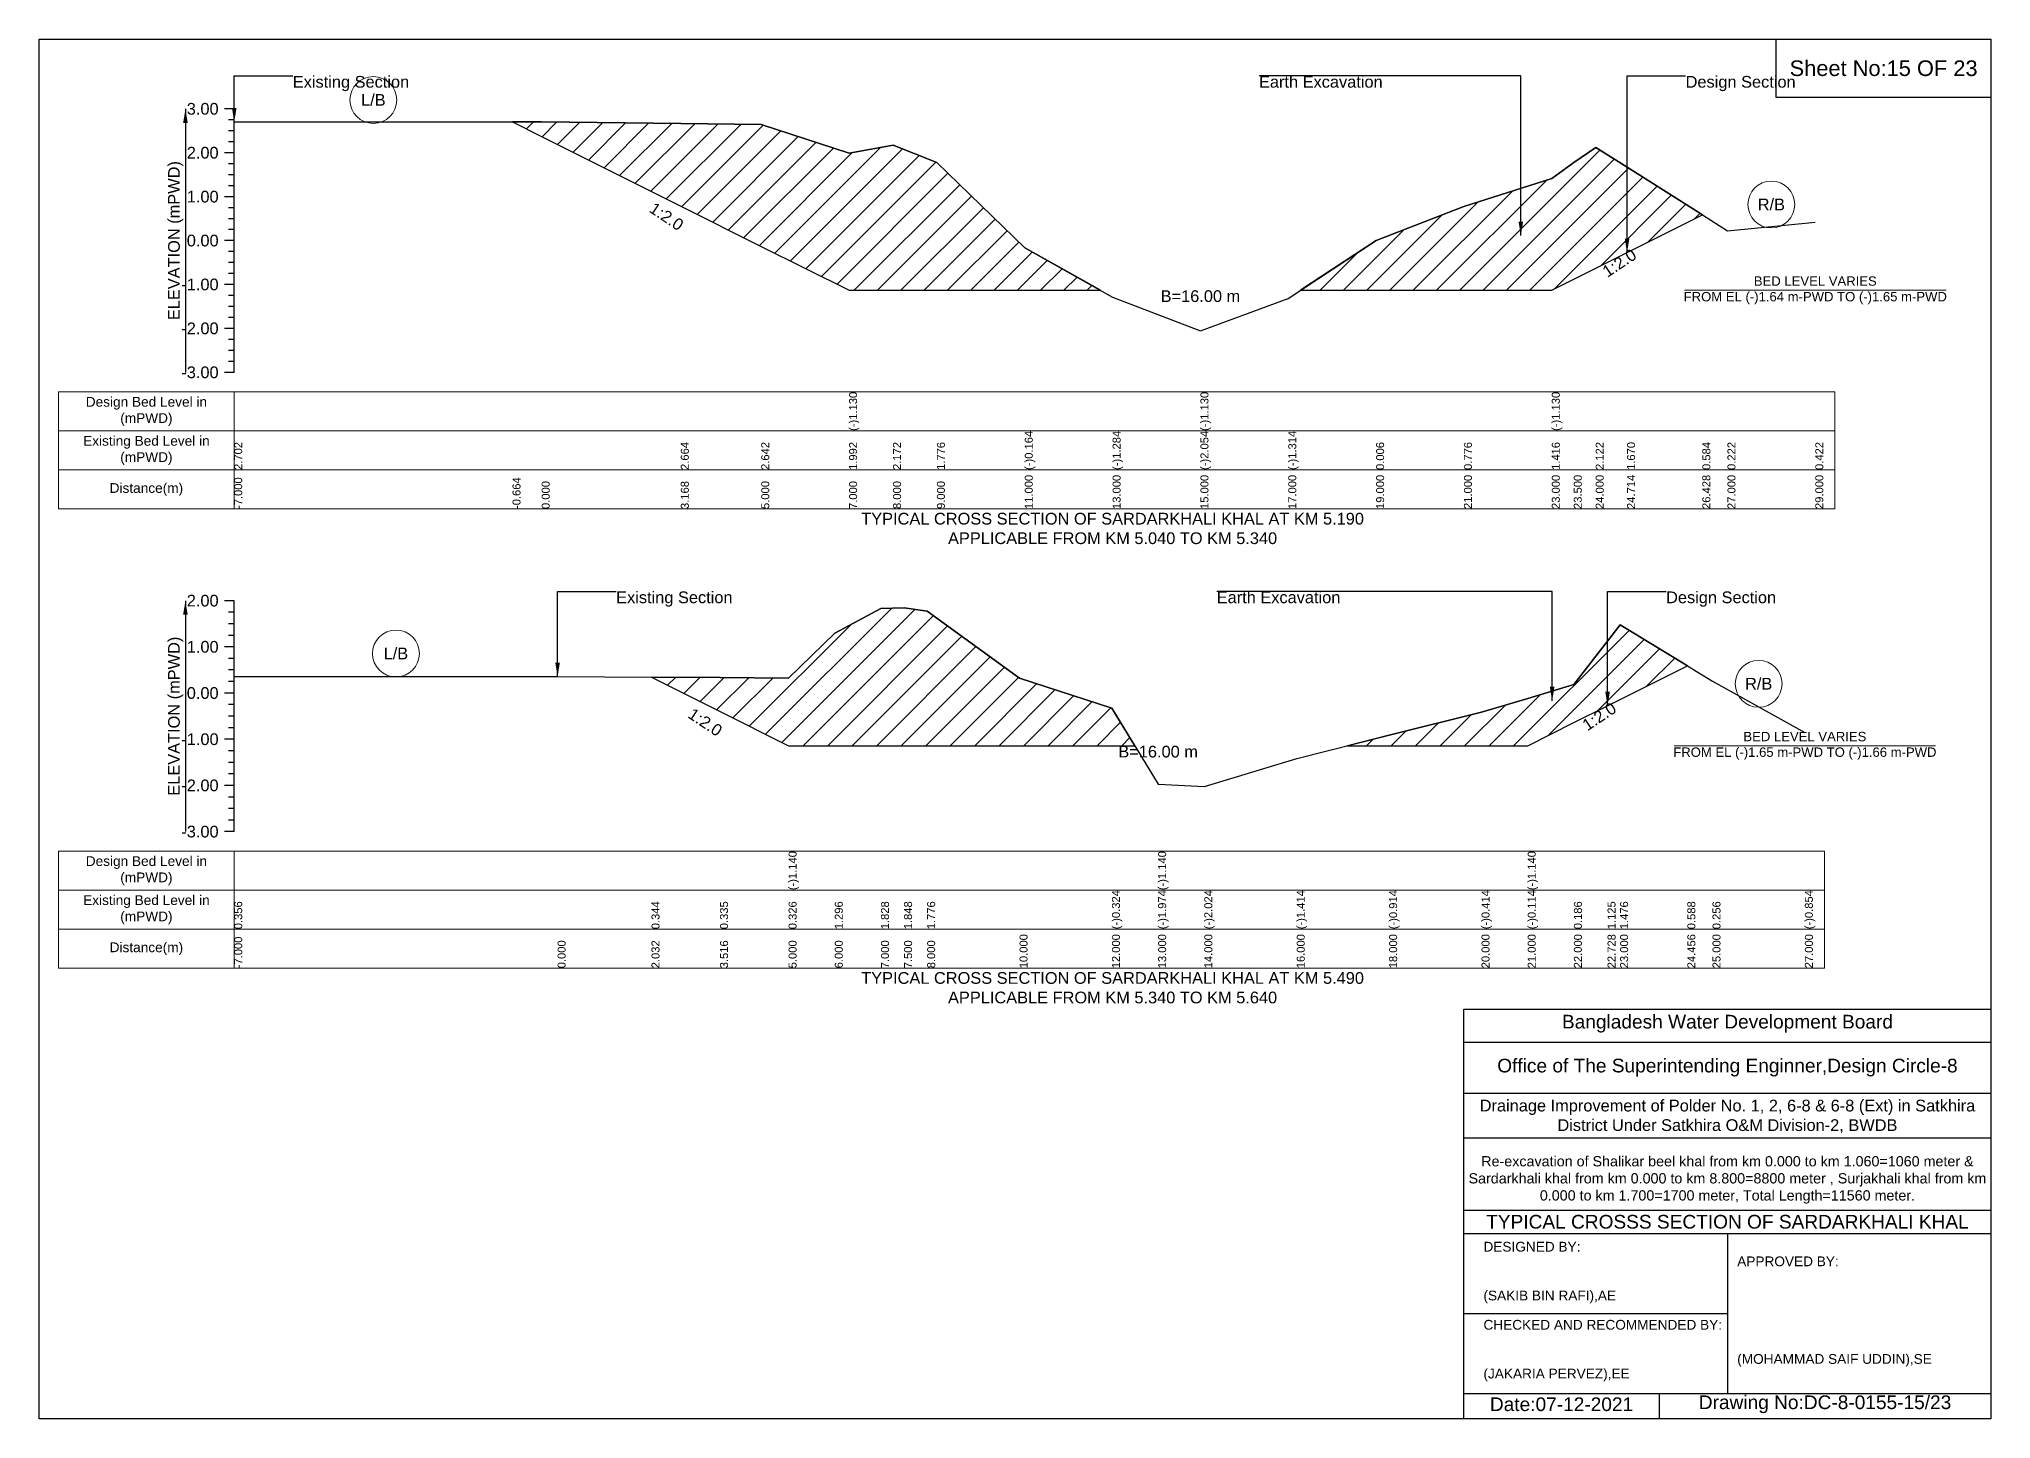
# Model space of a CAD drawing. Header units: inches. Extents: x 93000 to 506000, y -4242 to 0.
# Drawn here: x 240000 to 246000, y -4242 to 0 of the extents above; entities that cross this region are included whole.
import ezdxf

# ---------------------------------------------------------------- set-up
doc = ezdxf.new("R2010")
doc.units = ezdxf.units.IN
doc.header["$LTSCALE"] = 7
doc.header["$MEASUREMENT"] = 0
for name, color, linetype, lineweight in [('Cross section Data Border', 7, 'Continuous', 9), ('Cross Section Labels', 7, 'Continuous', 9), ('Existing_Bed_Level for Xsection', 7, 'Continuous', 25)]:
    doc.layers.add(name, color=color, linetype=linetype, lineweight=lineweight)
doc.styles.get("Standard").update_dxf_attribs({"font": 'arial.ttf'})
doc.dimstyles.get("Standard").update_dxf_attribs({"dimtxt": 0.18, "dimasz": 0.18, "dimexe": 0.18, "dimexo": 0.0625, "dimgap": 0.09, "dimtad": 0, "dimtih": 1, "dimtoh": 1, "dimdec": 4, "dimzin": 0, "dimdsep": 46, "dimtxsty": 'Standard', "dimcen": 0.09, "dimadec": 0, "dimazin": 0, "dimtfac": 1, "dimtdec": 4, "dimtofl": 0, "dimtmove": 0, "dimatfit": 3, "dimfxl": 1, "dimtolj": 1, "dimtzin": 0, "dimarcsym": 0})

msp = doc.modelspace()

# ---------------------------------------------------------------- hatches: boundary and pattern name
at = {"layer": 'Existing_Bed_Level for Xsection'}
h = msp.add_hatch(dxfattribs=at)
h.set_pattern_fill('ANSI31', color=256, scale=405, style=0)
h.paths.add_polyline_path([(241455.4, -254.9), (241545, -299.8), (241972.7, -513.6), (242220, -637.3), (242490, -772.3), (242625, -772.3), (242760, -772.3), (243030, -772.3), (243262.9, -772.3), (243030, -641.9), (242760, -379.9), (242625, -326.5), (242490, -350.8), (242220, -263), (241972.7, -260.1), (241545, -254.9)])
h = msp.add_hatch(dxfattribs=at)
h.set_pattern_fill('ANSI31', color=256, scale=405, style=0)
h.paths.add_polyline_path([(243877.6, -772.3), (244110, -772.3), (244380, -772.3), (244650, -772.3), (244717.5, -738.5), (244785, -704.8), (244881.4, -656.6), (245112.8, -540.9), (244881.4, -394.3), (244785, -333.2), (244717.5, -379.9), (244650, -428.6), (244380, -515), (244110, -618.9)])
h = msp.add_hatch(dxfattribs=at)
h.set_pattern_fill('ANSI31', color=256, scale=426, style=0)
h.paths.add_polyline_path([(241882.6, -1961.8), (242093.3, -2067.1), (242304, -2172.5), (242446, -2172.5), (242588, -2172.5), (242659, -2172.5), (242730, -2172.5), (243014, -2172.5), (243298, -2172.5), (243368.2, -2172.5), (243298, -2056.6), (243014, -1964.3), (242730, -1758.4), (242659, -1748.2), (242588, -1751), (242446, -1826.6), (242304, -1964.3), (242093.3, -1963)])
h = msp.add_hatch(dxfattribs=at)
h.set_pattern_fill('ANSI31', color=256, scale=426, style=0)
h.paths.add_polyline_path([(244021.6, -2172.5), (244150, -2172.5), (244434, -2172.5), (244576, -2172.5), (244718, -2101.5), (244821.4, -2049.8), (244860, -2030.5), (245066.7, -1927.1), (244860, -1801), (244821.4, -1850.8), (244718, -1984.2), (244576, -2026.8), (244434, -2069.4), (244150, -2140.4)])

# ---------------------------------------------------------------- linework, layer by layer
for points in [[(240000, 0), (246000, 0), (246000, -4242), (240000, -4242)], [(245340, 0), (246000, 0), (246000, -180), (245340, -180)]]:
    msp.add_lwpolyline(points, close=True)
for points in [[(244380, -4242), (244380, -2982), (246000, -2982)], [(244380, -3084), (246000, -3084)], [(244380, -3240), (246000, -3240)], [(244380, -3378), (246000, -3378)], [(244380, -3600), (246000, -3600)], [(244380, -3672), (246000, -3672)], [(245190, -3672), (245190, -4164)], [(244380, -3918), (245190, -3918)], [(244380, -4164), (246000, -4164)], [(244980, -4164), (244980, -4242)]]:
    msp.add_lwpolyline(points)
at = {"layer": 'Cross section Data Border'}
for points in [[(240060, -1084.7), (245520, -1084.7), (245520, -1444.7), (240060, -1444.7)], [(240060, -2496.6), (245488, -2496.6), (245488, -2856.6), (240060, -2856.6)]]:
    msp.add_lwpolyline(points, close=True, dxfattribs=at)
for points in [[(240600, -1084.7), (240600, -1444.7)], [(240060, -1204.7), (245520, -1204.7)], [(240060, -1324.7), (245520, -1324.7)], [(240600, -2496.6), (240600, -2856.6)], [(240060, -2616.6), (245488, -2616.6)], [(240060, -2736.6), (245488, -2736.6)]]:
    msp.add_lwpolyline(points, dxfattribs=at)
at = {"layer": 'Cross Section Labels'}
for points in [[(245058.1, -772.3), (245861.9, -772.3)], [(245026.1, -2172.5), (245829.9, -2172.5)]]:
    msp.add_lwpolyline(points, dxfattribs=at)
for centre in [(241027.7, -187.4), (245325, -508.7), (241097, -1889), (245286, -1982)]:
    msp.add_circle(centre, 72, dxfattribs=at)
at = {"layer": 'Existing_Bed_Level for Xsection'}
for points in [[(240600, -214.7), (240570, -214.7)], [(240600, -1024.7), (240600, -889.7), (240600, -754.7), (240600, -619.7), (240600, -484.7), (240600, -349.7), (240600, -214.7)], [(240600, -248.5), (240582, -248.5)], [(240600, -282.2), (240582, -282.2)], [(240600, -254.9), (241455.4, -254.9), (241545, -254.9), (241972.7, -260.1), (242220, -263), (242490, -350.8), (242490, -350.8), (242625, -326.5), (242760, -379.9), (243030, -641.9), (243300, -793.1), (243570, -897), (243570, -897), (243840, -797.1), (244110, -618.9), (244380, -515), (244650, -428.6), (244650, -428.6), (244717.5, -379.9), (244785, -333.2), (244881.4, -394.3), (245112.8, -540.9), (245190, -589.7), (245460, -562.7)], [(240600, -349.7), (240570, -349.7)], [(240600, -316), (240582, -316)], [(240600, -383.5), (240582, -383.5)], [(240600, -417.2), (240582, -417.2)], [(240600, -451), (240582, -451)], [(240600, -484.7), (240570, -484.7)], [(240600, -518.5), (240582, -518.5)], [(240600, -552.2), (240582, -552.2)], [(240600, -586), (240582, -586)], [(240600, -619.7), (240570, -619.7)], [(240600, -653.5), (240582, -653.5)], [(240600, -687.2), (240582, -687.2)], [(240600, -754.7), (240570, -754.7)], [(240600, -721), (240582, -721)], [(240600, -788.5), (240582, -788.5)], [(240600, -822.2), (240582, -822.2)], [(240600, -889.7), (240570, -889.7)], [(240600, -856), (240582, -856)], [(240600, -923.5), (240582, -923.5)], [(240600, -957.2), (240582, -957.2)], [(240600, -991), (240582, -991)], [(240600, -1024.7), (240570, -1024.7)], [(240600, -1726.6), (240570, -1726.6)], [(240600, -2436.6), (240600, -2294.6), (240600, -2152.6), (240600, -2010.6), (240600, -1868.6), (240600, -1726.6)], [(240600, -1762.1), (240582, -1762.1)], [(240600, -1797.6), (240582, -1797.6)], [(240600, -1960), (241594, -1960), (241882.6, -1961.8), (242093.3, -1963), (242304, -1964.3), (242304, -1964.3), (242446, -1826.6), (242588, -1751), (242659, -1748.2), (242730, -1758.4), (243014, -1964.3), (243298, -2056.6), (243440, -2290.9), (243440, -2290.9), (243582, -2298), (243866, -2211.4), (244150, -2140.4), (244434, -2069.4), (244576, -2026.8), (244576, -2026.8), (244718, -1984.2), (244821.4, -1850.8), (244860, -1801), (245066.7, -1927.1), (245144, -1974.2), (245428, -2131.9)], [(240600, -1833.1), (240582, -1833.1)], [(240600, -1868.6), (240570, -1868.6)], [(240600, -1904.1), (240582, -1904.1)], [(240600, -1939.6), (240582, -1939.6)], [(240600, -1975.1), (240582, -1975.1)], [(240600, -2010.6), (240570, -2010.6)], [(240600, -2046.1), (240582, -2046.1)], [(240600, -2081.6), (240582, -2081.6)], [(240600, -2152.6), (240570, -2152.6)], [(240600, -2117.1), (240582, -2117.1)], [(240600, -2188.1), (240582, -2188.1)], [(240600, -2223.6), (240582, -2223.6)], [(240600, -2259.1), (240582, -2259.1)], [(240600, -2294.6), (240570, -2294.6)], [(240600, -2330.1), (240582, -2330.1)], [(240600, -2365.6), (240582, -2365.6)], [(240600, -2436.6), (240570, -2436.6)], [(240600, -2401.1), (240582, -2401.1)]]:
    msp.add_lwpolyline(points, dxfattribs=at)
for points in [[(241455.4, -254.9), (241545, -299.8), (241972.7, -513.6), (242220, -637.3), (242490, -772.3), (242490, -772.3), (242625, -772.3), (242760, -772.3), (243030, -772.3), (243262.9, -772.3), (243030, -641.9), (242760, -379.9), (242625, -326.5), (242490, -350.8), (242490, -350.8), (242220, -263), (241972.7, -260.1), (241545, -254.9)], [(243877.6, -772.3), (244110, -772.3), (244380, -772.3), (244650, -772.3), (244650, -772.3), (244717.5, -738.5), (244785, -704.8), (244881.4, -656.6), (245112.8, -540.9), (245112.8, -540.9), (245112.8, -540.9), (244881.4, -394.3), (244785, -333.2), (244717.5, -379.9), (244650, -428.6), (244650, -428.6), (244380, -515), (244110, -618.9)], [(241882.6, -1961.8), (242093.3, -2067.1), (242304, -2172.5), (242304, -2172.5), (242446, -2172.5), (242588, -2172.5), (242659, -2172.5), (242730, -2172.5), (243014, -2172.5), (243298, -2172.5), (243368.2, -2172.5), (243298, -2056.6), (243014, -1964.3), (242730, -1758.4), (242659, -1748.2), (242588, -1751), (242446, -1826.6), (242304, -1964.3), (242304, -1964.3), (242093.3, -1963)], [(244021.6, -2172.5), (244150, -2172.5), (244434, -2172.5), (244576, -2172.5), (244576, -2172.5), (244718, -2101.5), (244821.4, -2049.8), (244860, -2030.5), (245066.7, -1927.1), (245066.7, -1927.1), (245066.7, -1927.1), (244860, -1801), (244821.4, -1850.8), (244718, -1984.2), (244576, -2026.8), (244576, -2026.8), (244434, -2069.4), (244150, -2140.4)]]:
    msp.add_lwpolyline(points, close=True, dxfattribs=at)

# ---------------------------------------------------------------- texts
at = {"attachment_point": 5}
for s, insert, char_height in [('Sheet No:15 OF 23', (245670, -90), 48), ('Bangladesh Water Development Board', (245190, -3027), 42), ('Office of The Superintending Enginner,Design Circle-8', (245190, -3162), 42)]:
    msp.add_mtext(s, dxfattribs=dict(at, insert=insert, char_height=char_height))
for s, insert, char_height, width, attachment_point in [('Drainage Improvement of Polder No. 1, 2, 6-8 & 6-8 (Ext) in Satkhira District Under Satkhira O&M Division-2, BWDB', (245190, -3312), 36, 1680, 5), ('Re-excavation of Shalikar beel khal from km 0.000 to km 1.060=1060 meter & Sardarkhali khal from km 0.000 to km 8.800=8800 meter , Surjakhali khal from km 0.000 to km 1.700=1700 meter, Total Length=11560 meter.', (245190, -3507), 31.4683, 1620, 5), ('TYPICAL CROSSS SECTION OF SARDARKHALI KHAL', (245190, -3636), 42, 1680, 5), ('DESIGNED BY:^J^J^J(SAKIB BIN RAFI),AE', (244440, -3792), 30, 840, 4), ('APPROVED BY:^J^J^J^J^J^J(MOHAMMAD SAIF UDDIN),SE', (245220, -3912), 30, 840, 4), ('CHECKED AND RECOMMENDED BY:^J^J^J(JAKARIA PERVEZ),EE', (244440, -4032), 30, 840, 4), ('Date:07-12-2021', (244680, -4197), 42, 840, 5), ('Drawing No:DC-8-0155-15/23', (245490, -4197), 42, 1320, 5)]:
    msp.add_mtext(s, dxfattribs=dict(insert=insert, char_height=char_height, width=width, attachment_point=attachment_point))
at = {"layer": 'Cross section Data Border', "char_height": 30, "width": 480, "attachment_point": 5}
for s, insert in [('Design Bed Level in (mPWD)', (240330, -1144.7)), ('Existing Bed Level in (mPWD)', (240330, -1264.7)), ('Distance(m)', (240330, -1384.7)), ('Design Bed Level in (mPWD)', (240330, -2556.6)), ('Existing Bed Level in (mPWD)', (240330, -2676.6)), ('Distance(m)', (240330, -2796.6))]:
    msp.add_mtext(s, dxfattribs=dict(at, insert=insert))
at = {"layer": 'Cross Section Labels'}
for s, insert, char_height, attachment_point in [('Existing Section', (240780, -113.5), 36, 1), ('Earth Excavation', (243750, -113.5), 36, 1), ('Design Section', (245061.4, -113.5), 36, 1), ('L/B', (241027.7, -187.4), 36, 5), ('R/B', (245325, -508.7), 36, 5), ('B=16.00 m', (243570, -772.3), 36, 2), ('BED LEVEL VARIES ^JFROM EL (-)1.64 m-PWD TO (-)1.65 m-PWD', (245460, -772.3), 28.8, 5), ('TYPICAL CROSS SECTION OF SARDARKHALI KHAL AT KM 5.190^JAPPLICABLE FROM KM 5.040 TO KM 5.340', (243300, -1504.7), 36, 5), ('Existing Section', (241774, -1698.2), 36, 1), ('Earth Excavation', (243620, -1698.2), 36, 1), ('Design Section', (245001.4, -1698.2), 36, 1), ('L/B', (241097, -1889), 36, 5), ('R/B', (245286, -1982), 36, 5), ('BED LEVEL VARIES ^JFROM EL (-)1.65 m-PWD TO (-)1.66 m-PWD', (245428, -2172.5), 28.8, 5), ('B=16.00 m', (243440, -2172.5), 36, 2), ('TYPICAL CROSS SECTION OF SARDARKHALI KHAL AT KM 5.490^JAPPLICABLE FROM KM 5.340 TO KM 5.640', (243300, -2916.6), 36, 5)]:
    msp.add_mtext(s, dxfattribs=dict(at, insert=insert, char_height=char_height, attachment_point=attachment_point))
at = {"layer": 'Cross Section Labels', "char_height": 36, "attachment_point": 2}
for insert, rotation in [((241938.9, -530.5), 326.30993), ((244847.7, -673.4), 33.69007), ((242057.8, -2084.9), 326.30993), ((244785.9, -2067.5), 33.69007)]:
    msp.add_mtext('1:2.0', dxfattribs=dict(at, insert=insert, rotation=rotation))
at = {"layer": 'Existing_Bed_Level for Xsection', "char_height": 36, "attachment_point": 6}
for s, insert in [('3.00', (240552, -214.7)), ('2.00', (240552, -349.7)), ('1.00', (240552, -484.7)), ('0.00', (240552, -619.7)), ('-1.00', (240552, -754.7)), ('-2.00', (240552, -889.7)), ('-3.00', (240552, -1024.7)), ('2.00', (240552, -1726.6)), ('1.00', (240552, -1868.6)), ('0.00', (240552, -2010.6)), ('-1.00', (240552, -2152.6)), ('-2.00', (240552, -2294.6)), ('-3.00', (240552, -2436.6))]:
    msp.add_mtext(s, dxfattribs=dict(at, insert=insert))
at = {"layer": 'Existing_Bed_Level for Xsection', "rotation": 90}
for s, insert, char_height, attachment_point in [('ELEVATION (mPWD)', (240420, -619.7), 36, 5), ('(-)1.130', (242490, -1204.7), 24.6, 1), ('(-)1.130', (243570, -1204.7), 24.6, 1), ('(-)1.130', (244650, -1204.7), 24.6, 1), ('2.702', (240600, -1324.7), 24.6, 1), ('2.664', (241972.7, -1324.7), 24.6, 1), ('2.642', (242220, -1324.7), 24.6, 1), ('1.992', (242490, -1324.7), 24.6, 1), ('2.172', (242625, -1324.7), 24.6, 1), ('1.776', (242760, -1324.7), 24.6, 1), ('(-)0.164', (243030, -1324.7), 24.6, 1), ('(-)1.284', (243300, -1324.7), 24.6, 1), ('(-)2.054', (243570, -1324.7), 24.6, 1), ('(-)1.314', (243840, -1324.7), 24.6, 1), ('0.006', (244110, -1324.7), 24.6, 1), ('0.776', (244380, -1324.7), 24.6, 1), ('1.416', (244650, -1324.7), 24.6, 1), ('2.122', (244785, -1324.7), 24.6, 1), ('1.670', (244881.4, -1324.7), 24.6, 1), ('0.584', (245112.8, -1324.7), 24.6, 1), ('0.222', (245190, -1324.7), 24.6, 1), ('0.422', (245460, -1324.7), 24.6, 1), ('-7.000', (240600, -1444.7), 24.6, 1), ('-0.664', (241455.4, -1444.7), 24.6, 1), ('0.000', (241545, -1444.7), 24.6, 1), ('3.168', (241972.7, -1444.7), 24.6, 1), ('5.000', (242220, -1444.7), 24.6, 1), ('7.000', (242490, -1444.7), 24.6, 1), ('8.000', (242625, -1444.7), 24.6, 1), ('9.000', (242760, -1444.7), 24.6, 1), ('11.000', (243030, -1444.7), 24.6, 1), ('13.000', (243300, -1444.7), 24.6, 1), ('15.000', (243570, -1444.7), 24.6, 1), ('17.000', (243840, -1444.7), 24.6, 1), ('19.000', (244110, -1444.7), 24.6, 1), ('21.000', (244380, -1444.7), 24.6, 1), ('23.000', (244650, -1444.7), 24.6, 1), ('23.500', (244717.5, -1444.7), 24.6, 1), ('24.000', (244785, -1444.7), 24.6, 1), ('24.714', (244881.4, -1444.7), 24.6, 1), ('26.428', (245112.8, -1444.7), 24.6, 1), ('27.000', (245190, -1444.7), 24.6, 1), ('29.000', (245460, -1444.7), 24.6, 1), ('ELEVATION (mPWD)', (240420, -2081.6), 36, 5), ('(-)1.140', (242304, -2616.6), 24.6, 1), ('(-)1.140', (243440, -2616.6), 24.6, 1), ('(-)1.140', (244576, -2616.6), 24.6, 1), ('(-)0.324', (243298, -2736.6), 24.6, 1), ('(-)1.974', (243440, -2736.6), 24.6, 1), ('(-)2.024', (243582, -2736.6), 24.6, 1), ('(-)1.414', (243866, -2736.6), 24.6, 1), ('(-)0.914', (244150, -2736.6), 24.6, 1), ('(-)0.414', (244434, -2736.6), 24.6, 1), ('(-)0.114', (244576, -2736.6), 24.6, 1), ('(-)0.854', (245428, -2736.6), 24.6, 1), ('0.356', (240600, -2736.6), 24.6, 1), ('0.344', (241882.6, -2736.6), 24.6, 1), ('0.335', (242093.3, -2736.6), 24.6, 1), ('0.326', (242304, -2736.6), 24.6, 1), ('1.296', (242446, -2736.6), 24.6, 1), ('1.828', (242588, -2736.6), 24.6, 1), ('1.848', (242659, -2736.6), 24.6, 1), ('1.776', (242730, -2736.6), 24.6, 1), ('0.186', (244718, -2736.6), 24.6, 1), ('1.125', (244821.4, -2736.6), 24.6, 1), ('1.476', (244860, -2736.6), 24.6, 1), ('0.588', (245066.7, -2736.6), 24.6, 1), ('0.256', (245144, -2736.6), 24.6, 1), ('10.000', (243014, -2856.6), 24.6, 1), ('12.000', (243298, -2856.6), 24.6, 1), ('13.000', (243440, -2856.6), 24.6, 1), ('14.000', (243582, -2856.6), 24.6, 1), ('16.000', (243866, -2856.6), 24.6, 1), ('18.000', (244150, -2856.6), 24.6, 1), ('20.000', (244434, -2856.6), 24.6, 1), ('21.000', (244576, -2856.6), 24.6, 1), ('22.000', (244718, -2856.6), 24.6, 1), ('22.728', (244821.4, -2856.6), 24.6, 1), ('23.000', (244860, -2856.6), 24.6, 1), ('24.456', (245066.7, -2856.6), 24.6, 1), ('25.000', (245144, -2856.6), 24.6, 1), ('27.000', (245428, -2856.6), 24.6, 1), ('-7.000', (240600, -2856.6), 24.6, 1), ('0.000', (241594, -2856.6), 24.6, 1), ('2.032', (241882.6, -2856.6), 24.6, 1), ('3.516', (242093.3, -2856.6), 24.6, 1), ('5.000', (242304, -2856.6), 24.6, 1), ('6.000', (242446, -2856.6), 24.6, 1), ('7.000', (242588, -2856.6), 24.6, 1), ('7.500', (242659, -2856.6), 24.6, 1), ('8.000', (242730, -2856.6), 24.6, 1)]:
    msp.add_mtext(s, dxfattribs=dict(at, insert=insert, char_height=char_height, attachment_point=attachment_point))

# ---------------------------------------------------------------- leaders
at = {"layer": 'Cross Section Labels', "annotation_type": 0, "has_hookline": 1}
for points, hookline_direction, text_width in [([(240600, -254.9), (240600, -113.5), (240779.9, -113.5)], 0, 350.4), ([(244554.9, -604.3), (244554.9, -113.5), (243750.1, -113.5)], 1, 372.7), ([(244881.4, -656.6), (244881.4, -113.5), (245061.3, -113.5)], 0, 330.9), ([(241594, -1960), (241594, -1698.2), (241773.9, -1698.2)], 0, 350.4), ([(244651.1, -2034.3), (244651.1, -1698.2), (243620.1, -1698.2)], 1, 372.7), ([(244821.4, -2049.8), (244821.4, -1698.2), (245001.3, -1698.2)], 0, 330.9)]:
    msp.add_leader(points, dimstyle='Standard', override={"dimasz": 43.2}, dxfattribs=dict(at, hookline_direction=hookline_direction, text_width=text_width))
at = {"layer": 'Existing_Bed_Level for Xsection'}
for points in [[(240450, -214.7), (240450, -1024.7)], [(240450, -1726.6), (240450, -2436.6)]]:
    msp.add_leader(points, dimstyle='Standard', override={"dimasz": 43.2}, dxfattribs=at)

doc.saveas('drawing.dxf')
